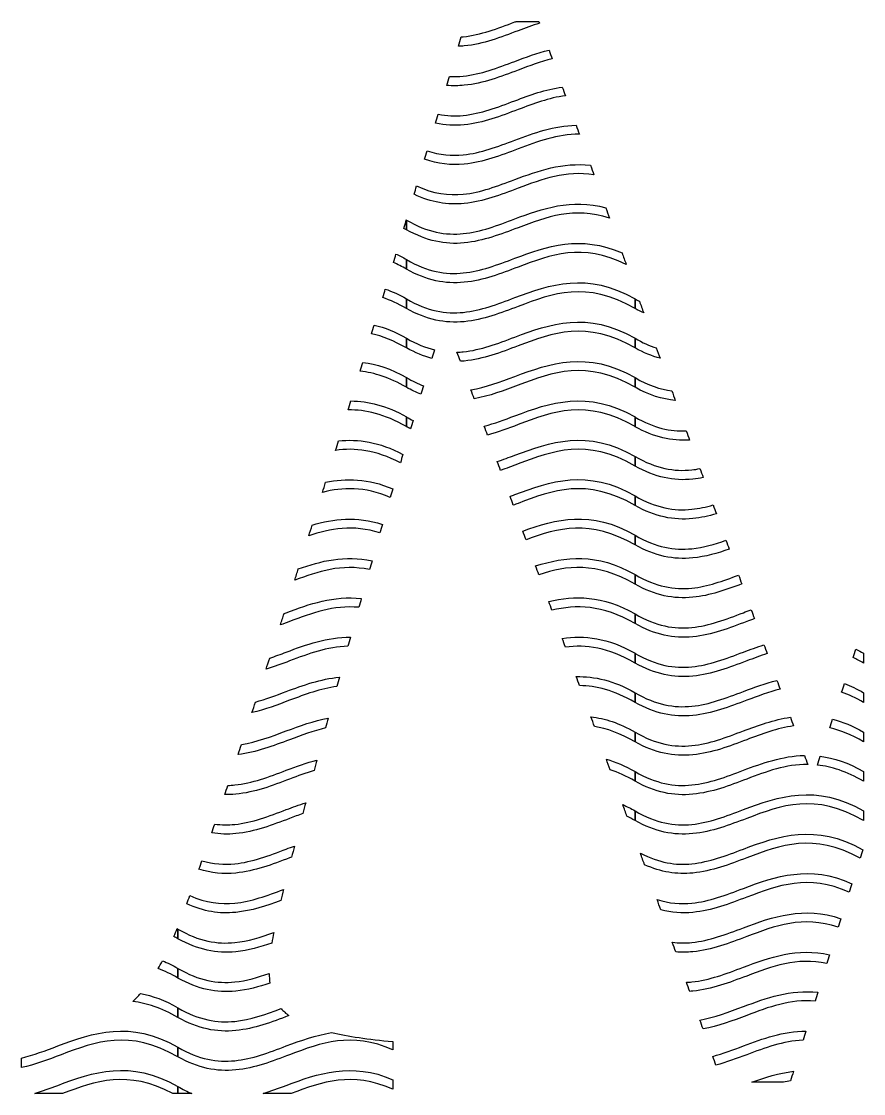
# Model space of a CAD drawing. Extents: x -34 to 197, y 103 to 243.
# Drawn here: x 0.86 to 17.86, y 118.94 to 140.58 of the extents above; entities that cross this region are included whole.
import ezdxf

# ---------------------------------------------------------------- set-up
doc = ezdxf.new("R2010")
doc.units = 0
doc.header["$MEASUREMENT"] = 0
doc.layers.add('OUTER_WALLET', color=7, linetype='CONTINUOUS')

# ---------------------------------------------------------------- blocks, each defined once
blk = doc.blocks.new('BLOCK_4')
at = {"layer": 'OUTER_WALLET', "color": 7}
for points, knots in [([(9.797, 140.089), (10.184, 140.127), (10.536, 140.264), (10.886, 140.395), (11.029, 140.449), (11.17, 140.502), (11.314, 140.549), (11.31, 140.56), (11.306, 140.572), (11.301, 140.583), (11.301, 140.583), (10.847, 140.583), (10.847, 140.583), (10.837, 140.58), (10.828, 140.577), (10.819, 140.573), (10.468, 140.441), (10.131, 140.311), (9.778, 140.275), (9.764, 140.274), (9.75, 140.274), (9.736, 140.273), (9.717, 140.209), (9.698, 140.145), (9.679, 140.081), (9.718, 140.082), (9.758, 140.085), (9.797, 140.089)], [0, 0, 0, 0, 1, 1, 1, 2, 2, 2, 3, 3, 3, 4, 4, 4, 5, 5, 5, 6, 6, 6, 7, 7, 7, 8, 8, 8, 9, 9, 9, 9]), ([(9.797, 139.294), (10.184, 139.332), (10.536, 139.469), (10.886, 139.601), (11.114, 139.686), (11.339, 139.771), (11.573, 139.828), (11.552, 139.886), (11.531, 139.945), (11.51, 140.003), (11.27, 139.945), (11.041, 139.861), (10.819, 139.778), (10.468, 139.647), (10.131, 139.515), (9.778, 139.481), (9.686, 139.472), (9.593, 139.469), (9.498, 139.474), (9.48, 139.414), (9.462, 139.354), (9.444, 139.293), (9.562, 139.282), (9.679, 139.282), (9.797, 139.294)], [0, 0, 0, 0, 1, 1, 1, 2, 2, 2, 3, 3, 3, 4, 4, 4, 5, 5, 5, 6, 6, 6, 7, 7, 7, 8, 8, 8, 8]), ([(9.797, 138.498), (10.184, 138.537), (10.536, 138.674), (10.886, 138.805), (11.199, 138.923), (11.507, 139.041), (11.841, 139.084), (11.819, 139.143), (11.798, 139.201), (11.777, 139.26), (11.439, 139.212), (11.123, 139.097), (10.819, 138.983), (10.468, 138.852), (10.131, 138.721), (9.778, 138.686), (9.614, 138.669), (9.445, 138.674), (9.27, 138.709), (9.252, 138.65), (9.235, 138.591), (9.217, 138.533), (9.411, 138.489), (9.602, 138.479), (9.797, 138.498)], [0, 0, 0, 0, 1, 1, 1, 2, 2, 2, 3, 3, 3, 4, 4, 4, 5, 5, 5, 6, 6, 6, 7, 7, 7, 8, 8, 8, 8]), ([(9.797, 137.704), (10.184, 137.742), (10.536, 137.879), (10.886, 138.01), (11.285, 138.16), (11.675, 138.31), (12.121, 138.306), (12.099, 138.366), (12.077, 138.427), (12.055, 138.488), (11.609, 138.477), (11.204, 138.333), (10.819, 138.188), (10.468, 138.056), (10.131, 137.926), (9.778, 137.89), (9.546, 137.868), (9.307, 137.886), (9.049, 137.972), (9.032, 137.915), (9.015, 137.859), (8.998, 137.802), (9.269, 137.707), (9.53, 137.677), (9.797, 137.704)], [0, 0, 0, 0, 1, 1, 1, 2, 2, 2, 3, 3, 3, 4, 4, 4, 5, 5, 5, 6, 6, 6, 7, 7, 7, 8, 8, 8, 8]), ([(9.797, 136.909), (10.184, 136.947), (10.536, 137.084), (10.886, 137.215), (11.371, 137.397), (11.843, 137.58), (12.416, 137.485), (12.393, 137.55), (12.369, 137.614), (12.346, 137.679), (11.783, 137.744), (11.286, 137.568), (10.819, 137.393), (10.468, 137.261), (10.131, 137.13), (9.778, 137.096), (9.483, 137.066), (9.177, 137.104), (8.835, 137.263), (8.818, 137.205), (8.802, 137.15), (8.784, 137.094), (9.134, 136.929), (9.46, 136.875), (9.797, 136.909)], [0, 0, 0, 0, 1, 1, 1, 2, 2, 2, 3, 3, 3, 4, 4, 4, 5, 5, 5, 6, 6, 6, 7, 7, 7, 8, 8, 8, 8]), ([(9.797, 136.113), (10.184, 136.152), (10.536, 136.289), (10.886, 136.42), (11.457, 136.634), (12.009, 136.85), (12.73, 136.612), (12.705, 136.683), (12.68, 136.753), (12.654, 136.823), (11.96, 137.012), (11.37, 136.804), (10.819, 136.598), (10.468, 136.467), (10.131, 136.335), (9.778, 136.3), (9.426, 136.266), (9.058, 136.324), (8.631, 136.573), (8.631, 136.573), (8.631, 136.378), (8.631, 136.378), (9.04, 136.151), (9.411, 136.076), (9.797, 136.113)], [0, 0, 0, 0, 1, 1, 1, 2, 2, 2, 3, 3, 3, 4, 4, 4, 5, 5, 5, 6, 6, 6, 7, 7, 7, 8, 8, 8, 8]), ([(8.631, 136.379), (8.631, 136.379), (8.631, 136.574), (8.631, 136.574), (8.63, 136.574), (8.629, 136.575), (8.628, 136.576), (8.611, 136.519), (8.594, 136.463), (8.577, 136.407), (8.595, 136.397), (8.612, 136.389), (8.631, 136.379)], [0, 0, 0, 0, 1, 1, 1, 2, 2, 2, 3, 3, 3, 4, 4, 4, 4]), ([(9.797, 135.318), (10.184, 135.357), (10.536, 135.494), (10.886, 135.626), (11.542, 135.872), (12.174, 136.12), (13.067, 135.679), (13.039, 135.756), (13.011, 135.833), (12.983, 135.911), (12.144, 136.282), (11.455, 136.041), (10.819, 135.803), (10.468, 135.672), (10.131, 135.54), (9.778, 135.506), (9.426, 135.471), (9.058, 135.528), (8.631, 135.778), (8.631, 135.778), (8.631, 135.583), (8.631, 135.583), (9.04, 135.355), (9.411, 135.28), (9.797, 135.318)], [0, 0, 0, 0, 1, 1, 1, 2, 2, 2, 3, 3, 3, 4, 4, 4, 5, 5, 5, 6, 6, 6, 7, 7, 7, 8, 8, 8, 8]), ([(8.631, 135.584), (8.631, 135.584), (8.631, 135.779), (8.631, 135.779), (8.56, 135.821), (8.489, 135.856), (8.419, 135.888), (8.402, 135.832), (8.385, 135.774), (8.367, 135.717), (8.453, 135.679), (8.54, 135.636), (8.631, 135.584)], [0, 0, 0, 0, 1, 1, 1, 2, 2, 2, 3, 3, 3, 4, 4, 4, 4]), ([(9.797, 134.523), (10.184, 134.562), (10.536, 134.7), (10.886, 134.83), (11.585, 135.093), (12.256, 135.358), (13.245, 134.788), (13.245, 134.788), (13.245, 134.984), (13.245, 134.984), (12.285, 135.539), (11.52, 135.271), (10.819, 135.008), (10.468, 134.877), (10.131, 134.746), (9.778, 134.711), (9.426, 134.675), (9.058, 134.734), (8.631, 134.983), (8.631, 134.983), (8.631, 134.788), (8.631, 134.788), (9.04, 134.56), (9.411, 134.486), (9.797, 134.523)], [0, 0, 0, 0, 1, 1, 1, 2, 2, 2, 3, 3, 3, 4, 4, 4, 5, 5, 5, 6, 6, 6, 7, 7, 7, 8, 8, 8, 8]), ([(8.631, 134.788), (8.631, 134.788), (8.631, 134.984), (8.631, 134.984), (8.484, 135.069), (8.342, 135.132), (8.204, 135.182), (8.187, 135.125), (8.169, 135.066), (8.152, 135.01), (8.303, 134.957), (8.462, 134.886), (8.631, 134.788)], [0, 0, 0, 0, 1, 1, 1, 2, 2, 2, 3, 3, 3, 4, 4, 4, 4]), ([(13.245, 134.788), (13.304, 134.755), (13.362, 134.726), (13.42, 134.7), (13.392, 134.778), (13.363, 134.856), (13.335, 134.934), (13.305, 134.951), (13.276, 134.965), (13.245, 134.983), (13.245, 134.983), (13.245, 134.788), (13.245, 134.788)], [0, 0, 0, 0, 1, 1, 1, 2, 2, 2, 3, 3, 3, 4, 4, 4, 4]), ([(10.819, 134.213), (10.468, 134.081), (10.131, 133.951), (9.778, 133.915), (9.736, 133.911), (9.694, 133.909), (9.651, 133.907), (9.674, 133.846), (9.696, 133.785), (9.719, 133.724), (9.745, 133.725), (9.771, 133.726), (9.797, 133.729), (10.184, 133.767), (10.536, 133.904), (10.886, 134.035), (11.585, 134.298), (12.256, 134.562), (13.245, 133.993), (13.245, 133.993), (13.245, 134.189), (13.245, 134.189), (12.285, 134.744), (11.52, 134.476), (10.819, 134.213)], [0, 0, 0, 0, 1, 1, 1, 2, 2, 2, 3, 3, 3, 4, 4, 4, 5, 5, 5, 6, 6, 6, 7, 7, 7, 8, 8, 8, 8]), ([(8.631, 133.993), (8.631, 133.993), (8.631, 134.189), (8.631, 134.189), (8.404, 134.32), (8.188, 134.404), (7.982, 134.454), (7.964, 134.396), (7.946, 134.338), (7.928, 134.28), (8.145, 134.23), (8.378, 134.139), (8.631, 133.993)], [0, 0, 0, 0, 1, 1, 1, 2, 2, 2, 3, 3, 3, 4, 4, 4, 4]), ([(9.2, 133.954), (9.02, 133.997), (8.832, 134.07), (8.631, 134.188), (8.631, 134.188), (8.631, 133.993), (8.631, 133.993), (8.809, 133.894), (8.979, 133.826), (9.146, 133.781), (9.164, 133.839), (9.182, 133.896), (9.2, 133.954)], [0, 0, 0, 0, 1, 1, 1, 2, 2, 2, 3, 3, 3, 4, 4, 4, 4]), ([(13.245, 133.993), (13.419, 133.896), (13.586, 133.828), (13.751, 133.784), (13.725, 133.853), (13.7, 133.923), (13.675, 133.993), (13.538, 134.037), (13.395, 134.1), (13.245, 134.188), (13.245, 134.188), (13.245, 133.993), (13.245, 133.993)], [0, 0, 0, 0, 1, 1, 1, 2, 2, 2, 3, 3, 3, 4, 4, 4, 4]), ([(13.245, 133.199), (13.245, 133.199), (13.245, 133.394), (13.245, 133.394), (12.285, 133.949), (11.52, 133.681), (10.819, 133.418), (10.52, 133.306), (10.229, 133.197), (9.932, 133.146), (9.954, 133.086), (9.976, 133.026), (9.998, 132.966), (10.307, 133.023), (10.598, 133.133), (10.886, 133.24), (11.585, 133.503), (12.256, 133.768), (13.245, 133.199)], [0, 0, 0, 0, 1, 1, 1, 2, 2, 2, 3, 3, 3, 4, 4, 4, 5, 5, 5, 6, 6, 6, 6]), ([(8.631, 133.199), (8.631, 133.199), (8.631, 133.394), (8.631, 133.394), (8.318, 133.574), (8.026, 133.667), (7.75, 133.702), (7.732, 133.642), (7.714, 133.583), (7.696, 133.524), (7.979, 133.493), (8.285, 133.398), (8.631, 133.199)], [0, 0, 0, 0, 1, 1, 1, 2, 2, 2, 3, 3, 3, 4, 4, 4, 4]), ([(8.976, 133.228), (8.865, 133.27), (8.751, 133.324), (8.631, 133.393), (8.631, 133.393), (8.631, 133.198), (8.631, 133.198), (8.731, 133.142), (8.828, 133.096), (8.924, 133.058), (8.941, 133.115), (8.958, 133.172), (8.976, 133.228)], [0, 0, 0, 0, 1, 1, 1, 2, 2, 2, 3, 3, 3, 4, 4, 4, 4]), ([(13.245, 133.198), (13.528, 133.04), (13.793, 132.957), (14.058, 132.933), (14.035, 132.997), (14.012, 133.061), (13.988, 133.125), (13.756, 133.156), (13.512, 133.237), (13.245, 133.393), (13.245, 133.393), (13.245, 133.198), (13.245, 133.198)], [0, 0, 0, 0, 1, 1, 1, 2, 2, 2, 3, 3, 3, 4, 4, 4, 4]), ([(13.245, 132.404), (13.245, 132.404), (13.245, 132.599), (13.245, 132.599), (12.285, 133.153), (11.52, 132.886), (10.819, 132.623), (10.611, 132.545), (10.407, 132.47), (10.202, 132.412), (10.224, 132.353), (10.246, 132.293), (10.267, 132.234), (10.478, 132.293), (10.683, 132.369), (10.886, 132.445), (11.585, 132.708), (12.256, 132.973), (13.245, 132.404)], [0, 0, 0, 0, 1, 1, 1, 2, 2, 2, 3, 3, 3, 4, 4, 4, 5, 5, 5, 6, 6, 6, 6]), ([(8.631, 132.404), (8.631, 132.404), (8.631, 132.599), (8.631, 132.599), (8.226, 132.833), (7.856, 132.919), (7.51, 132.923), (7.491, 132.861), (7.472, 132.801), (7.453, 132.741), (7.802, 132.747), (8.184, 132.661), (8.631, 132.404)], [0, 0, 0, 0, 1, 1, 1, 2, 2, 2, 3, 3, 3, 4, 4, 4, 4]), ([(8.763, 132.527), (8.72, 132.549), (8.676, 132.572), (8.631, 132.598), (8.631, 132.598), (8.631, 132.403), (8.631, 132.403), (8.659, 132.387), (8.686, 132.374), (8.713, 132.361), (8.73, 132.416), (8.746, 132.472), (8.763, 132.527)], [0, 0, 0, 0, 1, 1, 1, 2, 2, 2, 3, 3, 3, 4, 4, 4, 4]), ([(13.245, 132.403), (13.631, 132.188), (13.984, 132.111), (14.347, 132.134), (14.325, 132.196), (14.303, 132.257), (14.28, 132.318), (13.962, 132.306), (13.627, 132.375), (13.245, 132.598), (13.245, 132.598), (13.245, 132.403), (13.245, 132.403)], [0, 0, 0, 0, 1, 1, 1, 2, 2, 2, 3, 3, 3, 4, 4, 4, 4]), ([(10.53, 131.521), (10.649, 131.563), (10.768, 131.607), (10.886, 131.651), (11.585, 131.913), (12.256, 132.178), (13.245, 131.609), (13.245, 131.609), (13.245, 131.804), (13.245, 131.804), (12.285, 132.359), (11.52, 132.091), (10.819, 131.828), (10.699, 131.783), (10.582, 131.74), (10.464, 131.699), (10.486, 131.64), (10.508, 131.58), (10.53, 131.521)], [0, 0, 0, 0, 1, 1, 1, 2, 2, 2, 3, 3, 3, 4, 4, 4, 5, 5, 5, 6, 6, 6, 6]), ([(8.509, 131.674), (8.525, 131.73), (8.542, 131.786), (8.559, 131.843), (8.083, 132.099), (7.655, 132.157), (7.26, 132.116), (7.24, 132.052), (7.22, 131.989), (7.2, 131.926), (7.586, 131.981), (8.007, 131.935), (8.509, 131.674)], [0, 0, 0, 0, 1, 1, 1, 2, 2, 2, 3, 3, 3, 4, 4, 4, 4]), ([(13.245, 131.608), (13.654, 131.381), (14.025, 131.305), (14.411, 131.343), (14.483, 131.351), (14.552, 131.364), (14.621, 131.377), (14.599, 131.437), (14.578, 131.497), (14.556, 131.557), (14.502, 131.548), (14.447, 131.536), (14.392, 131.531), (14.04, 131.496), (13.672, 131.554), (13.245, 131.803), (13.245, 131.803), (13.245, 131.608), (13.245, 131.608)], [0, 0, 0, 0, 1, 1, 1, 2, 2, 2, 3, 3, 3, 4, 4, 4, 5, 5, 5, 6, 6, 6, 6]), ([(8.304, 130.976), (8.32, 131.033), (8.337, 131.09), (8.354, 131.148), (7.856, 131.363), (7.411, 131.366), (6.999, 131.281), (6.978, 131.214), (6.956, 131.144), (6.935, 131.078), (7.344, 131.181), (7.779, 131.198), (8.304, 130.976)], [0, 0, 0, 0, 1, 1, 1, 2, 2, 2, 3, 3, 3, 4, 4, 4, 4]), ([(13.245, 130.813), (13.245, 130.813), (13.245, 131.009), (13.245, 131.009), (12.285, 131.564), (11.52, 131.296), (10.819, 131.033), (10.787, 131.021), (10.755, 131.009), (10.723, 130.997), (10.745, 130.938), (10.767, 130.879), (10.788, 130.819), (10.821, 130.831), (10.854, 130.843), (10.886, 130.855), (11.585, 131.118), (12.256, 131.383), (13.245, 130.813)], [0, 0, 0, 0, 1, 1, 1, 2, 2, 2, 3, 3, 3, 4, 4, 4, 5, 5, 5, 6, 6, 6, 6]), ([(13.245, 130.813), (13.654, 130.585), (14.025, 130.51), (14.411, 130.549), (14.575, 130.565), (14.732, 130.601), (14.887, 130.645), (14.865, 130.705), (14.844, 130.764), (14.822, 130.823), (14.68, 130.783), (14.537, 130.75), (14.392, 130.736), (14.04, 130.7), (13.672, 130.759), (13.245, 131.008), (13.245, 131.008), (13.245, 130.813), (13.245, 130.813)], [0, 0, 0, 0, 1, 1, 1, 2, 2, 2, 3, 3, 3, 4, 4, 4, 5, 5, 5, 6, 6, 6, 6]), ([(13.245, 130.018), (13.245, 130.018), (13.245, 130.214), (13.245, 130.214), (12.358, 130.727), (11.637, 130.536), (10.98, 130.297), (11.002, 130.238), (11.023, 130.179), (11.045, 130.12), (11.689, 130.358), (12.332, 130.544), (13.245, 130.018)], [0, 0, 0, 0, 1, 1, 1, 2, 2, 2, 3, 3, 3, 4, 4, 4, 4]), ([(8.096, 130.259), (8.113, 130.317), (8.129, 130.375), (8.146, 130.432), (7.623, 130.603), (7.159, 130.544), (6.728, 130.418), (6.705, 130.345), (6.682, 130.273), (6.659, 130.201), (7.096, 130.347), (7.547, 130.434), (8.096, 130.259)], [0, 0, 0, 0, 1, 1, 1, 2, 2, 2, 3, 3, 3, 4, 4, 4, 4]), ([(13.245, 130.018), (13.654, 129.79), (14.025, 129.716), (14.411, 129.753), (14.668, 129.779), (14.91, 129.85), (15.146, 129.932), (15.124, 129.991), (15.102, 130.051), (15.081, 130.11), (14.853, 130.03), (14.625, 129.964), (14.392, 129.94), (14.04, 129.906), (13.672, 129.964), (13.245, 130.213), (13.245, 130.213), (13.245, 130.018), (13.245, 130.018)], [0, 0, 0, 0, 1, 1, 1, 2, 2, 2, 3, 3, 3, 4, 4, 4, 5, 5, 5, 6, 6, 6, 6]), ([(13.245, 129.224), (13.245, 129.224), (13.245, 129.419), (13.245, 129.419), (12.473, 129.865), (11.827, 129.779), (11.239, 129.592), (11.26, 129.533), (11.282, 129.474), (11.304, 129.416), (11.865, 129.6), (12.454, 129.679), (13.245, 129.224)], [0, 0, 0, 0, 1, 1, 1, 2, 2, 2, 3, 3, 3, 4, 4, 4, 4]), ([(7.884, 129.519), (7.901, 129.577), (7.918, 129.637), (7.935, 129.696), (7.385, 129.816), (6.9, 129.692), (6.447, 129.532), (6.423, 129.456), (6.399, 129.379), (6.375, 129.304), (6.847, 129.481), (7.315, 129.637), (7.884, 129.519)], [0, 0, 0, 0, 1, 1, 1, 2, 2, 2, 3, 3, 3, 4, 4, 4, 4]), ([(13.245, 129.223), (13.654, 128.995), (14.025, 128.921), (14.411, 128.959), (14.761, 128.993), (15.083, 129.11), (15.401, 129.229), (15.379, 129.288), (15.358, 129.348), (15.336, 129.407), (15.02, 129.289), (14.712, 129.177), (14.392, 129.145), (14.04, 129.11), (13.672, 129.169), (13.245, 129.418), (13.245, 129.418), (13.245, 129.223), (13.245, 129.223)], [0, 0, 0, 0, 1, 1, 1, 2, 2, 2, 3, 3, 3, 4, 4, 4, 5, 5, 5, 6, 6, 6, 6]), ([(7.669, 128.757), (7.686, 128.816), (7.702, 128.875), (7.719, 128.935), (7.161, 128.997), (6.669, 128.822), (6.205, 128.648), (6.19, 128.642), (6.175, 128.637), (6.16, 128.631), (6.135, 128.554), (6.11, 128.477), (6.086, 128.401), (6.148, 128.424), (6.21, 128.447), (6.272, 128.471), (6.719, 128.638), (7.155, 128.806), (7.669, 128.757)], [0, 0, 0, 0, 1, 1, 1, 2, 2, 2, 3, 3, 3, 4, 4, 4, 5, 5, 5, 6, 6, 6, 6]), ([(13.245, 128.429), (13.245, 128.429), (13.245, 128.624), (13.245, 128.624), (12.587, 129.004), (12.02, 128.998), (11.503, 128.872), (11.525, 128.813), (11.546, 128.755), (11.567, 128.697), (12.053, 128.816), (12.576, 128.813), (13.245, 128.429)], [0, 0, 0, 0, 1, 1, 1, 2, 2, 2, 3, 3, 3, 4, 4, 4, 4]), ([(13.245, 128.428), (13.654, 128.2), (14.025, 128.126), (14.411, 128.163), (14.798, 128.202), (15.15, 128.34), (15.5, 128.471), (15.552, 128.49), (15.604, 128.509), (15.656, 128.529), (15.634, 128.588), (15.613, 128.647), (15.591, 128.706), (15.538, 128.687), (15.485, 128.668), (15.433, 128.648), (15.082, 128.516), (14.745, 128.385), (14.392, 128.351), (14.04, 128.316), (13.672, 128.374), (13.245, 128.623), (13.245, 128.623), (13.245, 128.428), (13.245, 128.428)], [0, 0, 0, 0, 1, 1, 1, 2, 2, 2, 3, 3, 3, 4, 4, 4, 5, 5, 5, 6, 6, 6, 7, 7, 7, 8, 8, 8, 8]), ([(7.449, 127.97), (7.466, 128.031), (7.483, 128.092), (7.5, 128.153), (7.031, 128.156), (6.607, 128.004), (6.205, 127.853), (6.092, 127.811), (5.981, 127.77), (5.87, 127.731), (5.845, 127.655), (5.821, 127.581), (5.797, 127.506), (5.958, 127.558), (6.115, 127.617), (6.272, 127.675), (6.654, 127.819), (7.028, 127.962), (7.449, 127.97)], [0, 0, 0, 0, 1, 1, 1, 2, 2, 2, 3, 3, 3, 4, 4, 4, 5, 5, 5, 6, 6, 6, 6]), ([(13.245, 127.633), (13.245, 127.633), (13.245, 127.829), (13.245, 127.829), (12.7, 128.144), (12.219, 128.193), (11.776, 128.13), (11.797, 128.071), (11.819, 128.013), (11.84, 127.954), (12.251, 128.007), (12.699, 127.947), (13.245, 127.633)], [0, 0, 0, 0, 1, 1, 1, 2, 2, 2, 3, 3, 3, 4, 4, 4, 4]), ([(13.245, 127.633), (13.654, 127.406), (14.025, 127.33), (14.411, 127.368), (14.798, 127.407), (15.15, 127.544), (15.5, 127.675), (15.638, 127.727), (15.775, 127.779), (15.913, 127.824), (15.891, 127.883), (15.87, 127.942), (15.848, 128), (15.707, 127.955), (15.569, 127.904), (15.433, 127.853), (15.082, 127.722), (14.745, 127.591), (14.392, 127.555), (14.04, 127.521), (13.672, 127.579), (13.245, 127.828), (13.245, 127.828), (13.245, 127.633), (13.245, 127.633)], [0, 0, 0, 0, 1, 1, 1, 2, 2, 2, 3, 3, 3, 4, 4, 4, 5, 5, 5, 6, 6, 6, 7, 7, 7, 8, 8, 8, 8]), ([(17.859, 127.829), (17.807, 127.859), (17.756, 127.885), (17.705, 127.911), (17.686, 127.855), (17.667, 127.8), (17.649, 127.743), (17.717, 127.71), (17.787, 127.675), (17.859, 127.633), (17.859, 127.633), (17.859, 127.829), (17.859, 127.829)], [0, 0, 0, 0, 1, 1, 1, 2, 2, 2, 3, 3, 3, 4, 4, 4, 4]), ([(7.225, 127.159), (7.243, 127.222), (7.26, 127.284), (7.277, 127.348), (6.895, 127.312), (6.542, 127.184), (6.205, 127.058), (5.995, 126.979), (5.789, 126.903), (5.582, 126.845), (5.558, 126.773), (5.535, 126.702), (5.512, 126.631), (5.774, 126.693), (6.024, 126.788), (6.272, 126.881), (6.585, 126.998), (6.893, 127.115), (7.225, 127.159)], [0, 0, 0, 0, 1, 1, 1, 2, 2, 2, 3, 3, 3, 4, 4, 4, 5, 5, 5, 6, 6, 6, 6]), ([(13.245, 126.839), (13.245, 126.839), (13.245, 127.034), (13.245, 127.034), (12.814, 127.283), (12.423, 127.365), (12.059, 127.358), (12.081, 127.297), (12.103, 127.236), (12.126, 127.176), (12.459, 127.172), (12.823, 127.081), (13.245, 126.839)], [0, 0, 0, 0, 1, 1, 1, 2, 2, 2, 3, 3, 3, 4, 4, 4, 4]), ([(13.245, 126.838), (13.654, 126.61), (14.025, 126.535), (14.411, 126.573), (14.798, 126.612), (15.15, 126.749), (15.5, 126.881), (15.724, 126.964), (15.945, 127.048), (16.175, 127.105), (16.153, 127.164), (16.132, 127.222), (16.111, 127.28), (15.876, 127.222), (15.651, 127.14), (15.433, 127.058), (15.082, 126.926), (14.745, 126.796), (14.392, 126.761), (14.04, 126.726), (13.672, 126.784), (13.245, 127.033), (13.245, 127.033), (13.245, 126.838), (13.245, 126.838)], [0, 0, 0, 0, 1, 1, 1, 2, 2, 2, 3, 3, 3, 4, 4, 4, 5, 5, 5, 6, 6, 6, 7, 7, 7, 8, 8, 8, 8]), ([(17.859, 127.034), (17.727, 127.11), (17.599, 127.17), (17.473, 127.217), (17.455, 127.16), (17.435, 127.102), (17.417, 127.046), (17.557, 126.994), (17.704, 126.927), (17.859, 126.839), (17.859, 126.839), (17.859, 127.034), (17.859, 127.034)], [0, 0, 0, 0, 1, 1, 1, 2, 2, 2, 3, 3, 3, 4, 4, 4, 4]), ([(6.998, 126.322), (7.016, 126.388), (7.034, 126.455), (7.052, 126.521), (6.755, 126.466), (6.475, 126.364), (6.205, 126.263), (5.9, 126.149), (5.604, 126.039), (5.3, 125.988), (5.278, 125.92), (5.255, 125.853), (5.233, 125.786), (5.6, 125.831), (5.938, 125.96), (6.272, 126.085), (6.512, 126.176), (6.75, 126.265), (6.998, 126.322)], [0, 0, 0, 0, 1, 1, 1, 2, 2, 2, 3, 3, 3, 4, 4, 4, 5, 5, 5, 6, 6, 6, 6]), ([(13.245, 126.043), (13.245, 126.043), (13.245, 126.239), (13.245, 126.239), (12.929, 126.422), (12.634, 126.514), (12.355, 126.548), (12.379, 126.483), (12.402, 126.418), (12.425, 126.353), (12.676, 126.311), (12.946, 126.216), (13.245, 126.043)], [0, 0, 0, 0, 1, 1, 1, 2, 2, 2, 3, 3, 3, 4, 4, 4, 4]), ([(13.245, 126.043), (13.654, 125.815), (14.025, 125.741), (14.411, 125.779), (14.798, 125.817), (15.15, 125.954), (15.5, 126.085), (15.811, 126.202), (16.116, 126.319), (16.446, 126.363), (16.425, 126.422), (16.403, 126.48), (16.382, 126.538), (16.047, 126.489), (15.734, 126.376), (15.433, 126.263), (15.082, 126.132), (14.745, 126), (14.392, 125.966), (14.04, 125.93), (13.672, 125.989), (13.245, 126.238), (13.245, 126.238), (13.245, 126.043), (13.245, 126.043)], [0, 0, 0, 0, 1, 1, 1, 2, 2, 2, 3, 3, 3, 4, 4, 4, 5, 5, 5, 6, 6, 6, 7, 7, 7, 8, 8, 8, 8]), ([(17.859, 126.239), (17.641, 126.365), (17.434, 126.446), (17.234, 126.497), (17.215, 126.44), (17.196, 126.383), (17.177, 126.325), (17.388, 126.274), (17.614, 126.185), (17.859, 126.043), (17.859, 126.043), (17.859, 126.239), (17.859, 126.239)], [0, 0, 0, 0, 1, 1, 1, 2, 2, 2, 3, 3, 3, 4, 4, 4, 4]), ([(13.245, 125.248), (13.654, 125.02), (14.025, 124.946), (14.411, 124.984), (14.798, 125.022), (15.15, 125.159), (15.5, 125.291), (15.898, 125.44), (16.287, 125.589), (16.731, 125.586), (16.709, 125.647), (16.686, 125.707), (16.664, 125.767), (16.22, 125.757), (15.817, 125.612), (15.433, 125.468), (15.082, 125.336), (14.745, 125.206), (14.392, 125.171), (14.04, 125.136), (13.672, 125.194), (13.245, 125.443), (13.245, 125.443), (13.245, 125.248), (13.245, 125.248)], [0, 0, 0, 0, 1, 1, 1, 2, 2, 2, 3, 3, 3, 4, 4, 4, 5, 5, 5, 6, 6, 6, 7, 7, 7, 8, 8, 8, 8]), ([(17.859, 125.249), (17.859, 125.249), (17.859, 125.444), (17.859, 125.444), (17.549, 125.623), (17.26, 125.715), (16.986, 125.751), (16.967, 125.691), (16.947, 125.633), (16.927, 125.573), (17.209, 125.542), (17.515, 125.447), (17.859, 125.249)], [0, 0, 0, 0, 1, 1, 1, 2, 2, 2, 3, 3, 3, 4, 4, 4, 4]), ([(5.183, 124.984), (5.57, 125.022), (5.922, 125.159), (6.272, 125.291), (6.437, 125.352), (6.601, 125.414), (6.768, 125.466), (6.787, 125.534), (6.805, 125.604), (6.824, 125.674), (6.61, 125.618), (6.405, 125.543), (6.205, 125.468), (5.854, 125.336), (5.517, 125.206), (5.164, 125.171), (5.118, 125.166), (5.072, 125.163), (5.025, 125.162), (5.004, 125.099), (4.982, 125.036), (4.962, 124.976), (5.036, 124.975), (5.109, 124.976), (5.183, 124.984)], [0, 0, 0, 0, 1, 1, 1, 2, 2, 2, 3, 3, 3, 4, 4, 4, 5, 5, 5, 6, 6, 6, 7, 7, 7, 8, 8, 8, 8]), ([(13.245, 125.249), (13.245, 125.249), (13.245, 125.444), (13.245, 125.444), (13.044, 125.56), (12.851, 125.639), (12.666, 125.69), (12.692, 125.62), (12.717, 125.549), (12.743, 125.478), (12.901, 125.425), (13.068, 125.351), (13.245, 125.249)], [0, 0, 0, 0, 1, 1, 1, 2, 2, 2, 3, 3, 3, 4, 4, 4, 4]), ([(13.245, 124.453), (13.654, 124.226), (14.025, 124.151), (14.411, 124.189), (14.798, 124.227), (15.15, 124.364), (15.5, 124.495), (16.199, 124.758), (16.87, 125.023), (17.859, 124.453), (17.859, 124.453), (17.859, 124.649), (17.859, 124.649), (16.899, 125.203), (16.134, 124.935), (15.433, 124.673), (15.082, 124.542), (14.745, 124.41), (14.392, 124.375), (14.04, 124.341), (13.672, 124.399), (13.245, 124.648), (13.245, 124.648), (13.245, 124.453), (13.245, 124.453)], [0, 0, 0, 0, 1, 1, 1, 2, 2, 2, 3, 3, 3, 4, 4, 4, 5, 5, 5, 6, 6, 6, 7, 7, 7, 8, 8, 8, 8]), ([(5.183, 124.189), (5.57, 124.227), (5.922, 124.364), (6.272, 124.495), (6.361, 124.529), (6.45, 124.563), (6.539, 124.594), (6.558, 124.666), (6.577, 124.738), (6.596, 124.812), (6.463, 124.769), (6.333, 124.721), (6.205, 124.673), (5.854, 124.542), (5.517, 124.41), (5.164, 124.375), (5.032, 124.363), (4.898, 124.363), (4.76, 124.381), (4.739, 124.32), (4.719, 124.263), (4.699, 124.205), (4.861, 124.178), (5.021, 124.172), (5.183, 124.189)], [0, 0, 0, 0, 1, 1, 1, 2, 2, 2, 3, 3, 3, 4, 4, 4, 5, 5, 5, 6, 6, 6, 7, 7, 7, 8, 8, 8, 8]), ([(13.245, 124.453), (13.245, 124.453), (13.245, 124.649), (13.245, 124.649), (13.161, 124.698), (13.079, 124.738), (12.998, 124.774), (13.026, 124.696), (13.055, 124.618), (13.083, 124.54), (13.136, 124.513), (13.19, 124.486), (13.245, 124.453)], [0, 0, 0, 0, 1, 1, 1, 2, 2, 2, 3, 3, 3, 4, 4, 4, 4]), ([(14.411, 123.393), (14.798, 123.432), (15.15, 123.569), (15.5, 123.7), (16.182, 123.956), (16.84, 124.213), (17.79, 123.695), (17.808, 123.751), (17.826, 123.807), (17.844, 123.862), (16.89, 124.405), (16.13, 124.139), (15.433, 123.878), (15.082, 123.746), (14.745, 123.616), (14.392, 123.58), (14.07, 123.548), (13.734, 123.596), (13.353, 123.795), (13.381, 123.717), (13.41, 123.639), (13.438, 123.562), (13.772, 123.411), (14.087, 123.362), (14.411, 123.393)], [0, 0, 0, 0, 1, 1, 1, 2, 2, 2, 3, 3, 3, 4, 4, 4, 5, 5, 5, 6, 6, 6, 7, 7, 7, 8, 8, 8, 8]), ([(5.183, 123.393), (5.57, 123.432), (5.922, 123.569), (6.272, 123.7), (6.286, 123.706), (6.299, 123.711), (6.312, 123.716), (6.331, 123.789), (6.35, 123.862), (6.369, 123.939), (6.314, 123.918), (6.259, 123.898), (6.205, 123.878), (5.854, 123.746), (5.517, 123.616), (5.164, 123.58), (4.952, 123.559), (4.734, 123.573), (4.502, 123.641), (4.481, 123.582), (4.462, 123.526), (4.442, 123.472), (4.692, 123.392), (4.935, 123.369), (5.183, 123.393)], [0, 0, 0, 0, 1, 1, 1, 2, 2, 2, 3, 3, 3, 4, 4, 4, 5, 5, 5, 6, 6, 6, 7, 7, 7, 8, 8, 8, 8]), ([(14.411, 122.599), (14.798, 122.637), (15.15, 122.775), (15.5, 122.906), (16.129, 123.141), (16.736, 123.378), (17.571, 123.008), (17.589, 123.065), (17.607, 123.122), (17.625, 123.178), (16.773, 123.567), (16.076, 123.325), (15.433, 123.083), (15.082, 122.951), (14.745, 122.82), (14.392, 122.786), (14.169, 122.764), (13.939, 122.779), (13.692, 122.857), (13.717, 122.788), (13.741, 122.719), (13.766, 122.65), (13.982, 122.593), (14.195, 122.577), (14.411, 122.599)], [0, 0, 0, 0, 1, 1, 1, 2, 2, 2, 3, 3, 3, 4, 4, 4, 5, 5, 5, 6, 6, 6, 7, 7, 7, 8, 8, 8, 8]), ([(5.183, 122.599), (5.505, 122.631), (5.803, 122.731), (6.095, 122.839), (6.112, 122.91), (6.13, 122.985), (6.149, 123.062), (5.819, 122.938), (5.498, 122.819), (5.164, 122.786), (4.879, 122.757), (4.584, 122.792), (4.256, 122.937), (4.236, 122.881), (4.216, 122.826), (4.197, 122.773), (4.536, 122.617), (4.854, 122.566), (5.183, 122.599)], [0, 0, 0, 0, 1, 1, 1, 2, 2, 2, 3, 3, 3, 4, 4, 4, 5, 5, 5, 6, 6, 6, 6]), ([(14.411, 121.804), (14.798, 121.842), (15.15, 121.98), (15.5, 122.11), (16.072, 122.325), (16.625, 122.54), (17.349, 122.301), (17.367, 122.358), (17.385, 122.415), (17.403, 122.472), (16.65, 122.729), (16.019, 122.508), (15.433, 122.288), (15.082, 122.157), (14.745, 122.026), (14.392, 121.991), (14.264, 121.978), (14.133, 121.978), (13.998, 121.995), (14.021, 121.931), (14.044, 121.867), (14.067, 121.802), (14.181, 121.792), (14.296, 121.792), (14.411, 121.804)], [0, 0, 0, 0, 1, 1, 1, 2, 2, 2, 3, 3, 3, 4, 4, 4, 5, 5, 5, 6, 6, 6, 7, 7, 7, 8, 8, 8, 8]), ([(4.017, 122.068), (4.017, 122.068), (4.017, 122.264), (4.017, 122.264), (4.013, 122.266), (4.008, 122.269), (4.003, 122.271), (3.981, 122.217), (3.959, 122.163), (3.937, 122.111), (3.963, 122.097), (3.989, 122.084), (4.017, 122.068)], [0, 0, 0, 0, 1, 1, 1, 2, 2, 2, 3, 3, 3, 4, 4, 4, 4]), ([(4.017, 122.068), (4.426, 121.84), (4.797, 121.766), (5.183, 121.804), (5.438, 121.829), (5.679, 121.899), (5.913, 121.98), (5.925, 122.049), (5.937, 122.12), (5.952, 122.194), (5.689, 122.099), (5.431, 122.017), (5.164, 121.991), (4.812, 121.955), (4.443, 122.014), (4.017, 122.263), (4.017, 122.263), (4.017, 122.068), (4.017, 122.068)], [0, 0, 0, 0, 1, 1, 1, 2, 2, 2, 3, 3, 3, 4, 4, 4, 5, 5, 5, 6, 6, 6, 6]), ([(15.5, 121.315), (16.01, 121.507), (16.505, 121.698), (17.119, 121.568), (17.137, 121.626), (17.156, 121.685), (17.174, 121.744), (16.52, 121.89), (15.959, 121.69), (15.433, 121.493), (15.082, 121.361), (14.745, 121.231), (14.392, 121.195), (14.357, 121.192), (14.321, 121.19), (14.285, 121.189), (14.306, 121.127), (14.328, 121.066), (14.35, 121.005), (14.37, 121.006), (14.391, 121.007), (14.411, 121.009), (14.798, 121.047), (15.15, 121.184), (15.5, 121.315)], [0, 0, 0, 0, 1, 1, 1, 2, 2, 2, 3, 3, 3, 4, 4, 4, 5, 5, 5, 6, 6, 6, 7, 7, 7, 8, 8, 8, 8]), ([(4.017, 121.273), (4.017, 121.273), (4.017, 121.469), (4.017, 121.469), (3.911, 121.53), (3.807, 121.581), (3.705, 121.623), (3.676, 121.568), (3.647, 121.516), (3.618, 121.465), (3.746, 121.416), (3.878, 121.354), (4.017, 121.273)], [0, 0, 0, 0, 1, 1, 1, 2, 2, 2, 3, 3, 3, 4, 4, 4, 4]), ([(4.017, 121.273), (4.426, 121.045), (4.797, 120.97), (5.183, 121.009), (5.424, 121.032), (5.652, 121.097), (5.874, 121.172), (5.865, 121.234), (5.86, 121.299), (5.859, 121.367), (5.628, 121.286), (5.4, 121.219), (5.164, 121.195), (4.812, 121.161), (4.443, 121.219), (4.017, 121.468), (4.017, 121.468), (4.017, 121.273), (4.017, 121.273)], [0, 0, 0, 0, 1, 1, 1, 2, 2, 2, 3, 3, 3, 4, 4, 4, 5, 5, 5, 6, 6, 6, 6]), ([(15.433, 120.698), (15.137, 120.587), (14.849, 120.48), (14.555, 120.427), (14.576, 120.367), (14.598, 120.307), (14.619, 120.247), (14.926, 120.305), (15.214, 120.413), (15.5, 120.52), (15.942, 120.686), (16.374, 120.853), (16.881, 120.809), (16.9, 120.867), (16.918, 120.927), (16.936, 120.986), (16.383, 121.045), (15.894, 120.871), (15.433, 120.698)], [0, 0, 0, 0, 1, 1, 1, 2, 2, 2, 3, 3, 3, 4, 4, 4, 5, 5, 5, 6, 6, 6, 6]), ([(4.017, 120.478), (4.017, 120.478), (4.017, 120.674), (4.017, 120.674), (3.751, 120.828), (3.501, 120.916), (3.262, 120.961), (3.212, 120.905), (3.161, 120.851), (3.108, 120.801), (3.383, 120.767), (3.682, 120.672), (4.017, 120.478)], [0, 0, 0, 0, 1, 1, 1, 2, 2, 2, 3, 3, 3, 4, 4, 4, 4]), ([(4.017, 120.477), (4.426, 120.25), (4.797, 120.176), (5.183, 120.214), (5.564, 120.251), (5.912, 120.385), (6.256, 120.515), (6.196, 120.559), (6.144, 120.607), (6.099, 120.659), (5.786, 120.541), (5.481, 120.432), (5.164, 120.4), (4.812, 120.366), (4.443, 120.424), (4.017, 120.673), (4.017, 120.673), (4.017, 120.477), (4.017, 120.477)], [0, 0, 0, 0, 1, 1, 1, 2, 2, 2, 3, 3, 3, 4, 4, 4, 5, 5, 5, 6, 6, 6, 6]), ([(4.017, 119.684), (4.017, 119.684), (4.017, 119.879), (4.017, 119.879), (3.056, 120.433), (2.292, 120.166), (1.591, 119.903), (1.343, 119.811), (1.102, 119.719), (0.857, 119.66), (0.857, 119.66), (0.857, 119.465), (0.857, 119.465), (1.134, 119.527), (1.397, 119.628), (1.658, 119.726), (2.357, 119.988), (3.028, 120.253), (4.017, 119.684)], [0, 0, 0, 0, 1, 1, 1, 2, 2, 2, 3, 3, 3, 4, 4, 4, 5, 5, 5, 6, 6, 6, 6]), ([(4.017, 119.683), (4.426, 119.456), (4.797, 119.381), (5.183, 119.418), (5.57, 119.457), (5.922, 119.594), (6.272, 119.726), (6.904, 119.963), (7.514, 120.2), (8.355, 119.823), (8.355, 119.823), (8.355, 119.99), (8.355, 119.99), (7.857, 120.04), (7.45, 120.098), (7.119, 120.173), (6.797, 120.121), (6.495, 120.012), (6.205, 119.903), (5.854, 119.771), (5.517, 119.64), (5.164, 119.606), (4.812, 119.571), (4.443, 119.629), (4.017, 119.878), (4.017, 119.878), (4.017, 119.683), (4.017, 119.683)], [0, 0, 0, 0, 1, 1, 1, 2, 2, 2, 3, 3, 3, 4, 4, 4, 5, 5, 5, 6, 6, 6, 7, 7, 7, 8, 8, 8, 9, 9, 9, 9]), ([(16.638, 120.019), (16.657, 120.081), (16.676, 120.142), (16.695, 120.204), (16.238, 120.199), (15.826, 120.05), (15.433, 119.903), (15.225, 119.825), (15.021, 119.749), (14.816, 119.692), (14.837, 119.633), (14.859, 119.573), (14.88, 119.514), (15.091, 119.573), (15.297, 119.649), (15.5, 119.726), (15.87, 119.864), (16.232, 120.003), (16.638, 120.019)], [0, 0, 0, 0, 1, 1, 1, 2, 2, 2, 3, 3, 3, 4, 4, 4, 5, 5, 5, 6, 6, 6, 6]), ([(4.017, 119.084), (3.056, 119.639), (2.292, 119.371), (1.591, 119.108), (1.435, 119.049), (1.281, 118.992), (1.127, 118.942), (1.127, 118.942), (1.689, 118.942), (1.689, 118.942), (2.353, 119.191), (2.997, 119.429), (3.916, 118.942), (3.916, 118.942), (4.017, 118.942), (4.017, 118.942), (4.017, 118.942), (4.017, 119.084), (4.017, 119.084)], [0, 0, 0, 0, 1, 1, 1, 2, 2, 2, 3, 3, 3, 4, 4, 4, 5, 5, 5, 6, 6, 6, 6]), ([(6.205, 119.108), (6.049, 119.049), (5.895, 118.992), (5.741, 118.942), (5.741, 118.942), (6.303, 118.942), (6.303, 118.942), (6.924, 119.175), (7.528, 119.398), (8.355, 119.028), (8.355, 119.028), (8.355, 119.222), (8.355, 119.222), (7.522, 119.584), (6.837, 119.345), (6.205, 119.108)], [0, 0, 0, 0, 1, 1, 1, 2, 2, 2, 3, 3, 3, 4, 4, 4, 5, 5, 5, 5]), ([(15.605, 119.171), (15.605, 119.171), (16.244, 119.171), (16.244, 119.171), (16.29, 119.181), (16.337, 119.191), (16.384, 119.199), (16.404, 119.263), (16.424, 119.327), (16.444, 119.392), (16.149, 119.356), (15.871, 119.268), (15.605, 119.171)], [0, 0, 0, 0, 1, 1, 1, 2, 2, 2, 3, 3, 3, 4, 4, 4, 4]), ([(4.017, 119.084), (4.017, 119.084), (4.017, 118.942), (4.017, 118.942), (4.017, 118.942), (4.3, 118.942), (4.3, 118.942), (4.209, 118.98), (4.115, 119.026), (4.017, 119.084)], [0, 0, 0, 0, 1, 1, 1, 2, 2, 2, 3, 3, 3, 3])]:
    blk.add_open_spline(points, degree=3, knots=knots, dxfattribs=at)
blk = doc.blocks.new('BLOCK_3')
at = {"layer": 'OUTER_WALLET'}
blk.add_blockref('BLOCK_4', (0, 0), dxfattribs=at)

msp = doc.modelspace()

# ---------------------------------------------------------------- block references
at = {"layer": 'OUTER_WALLET'}
msp.add_blockref('BLOCK_3', (0, 0), dxfattribs=at)

doc.saveas('drawing.dxf')
